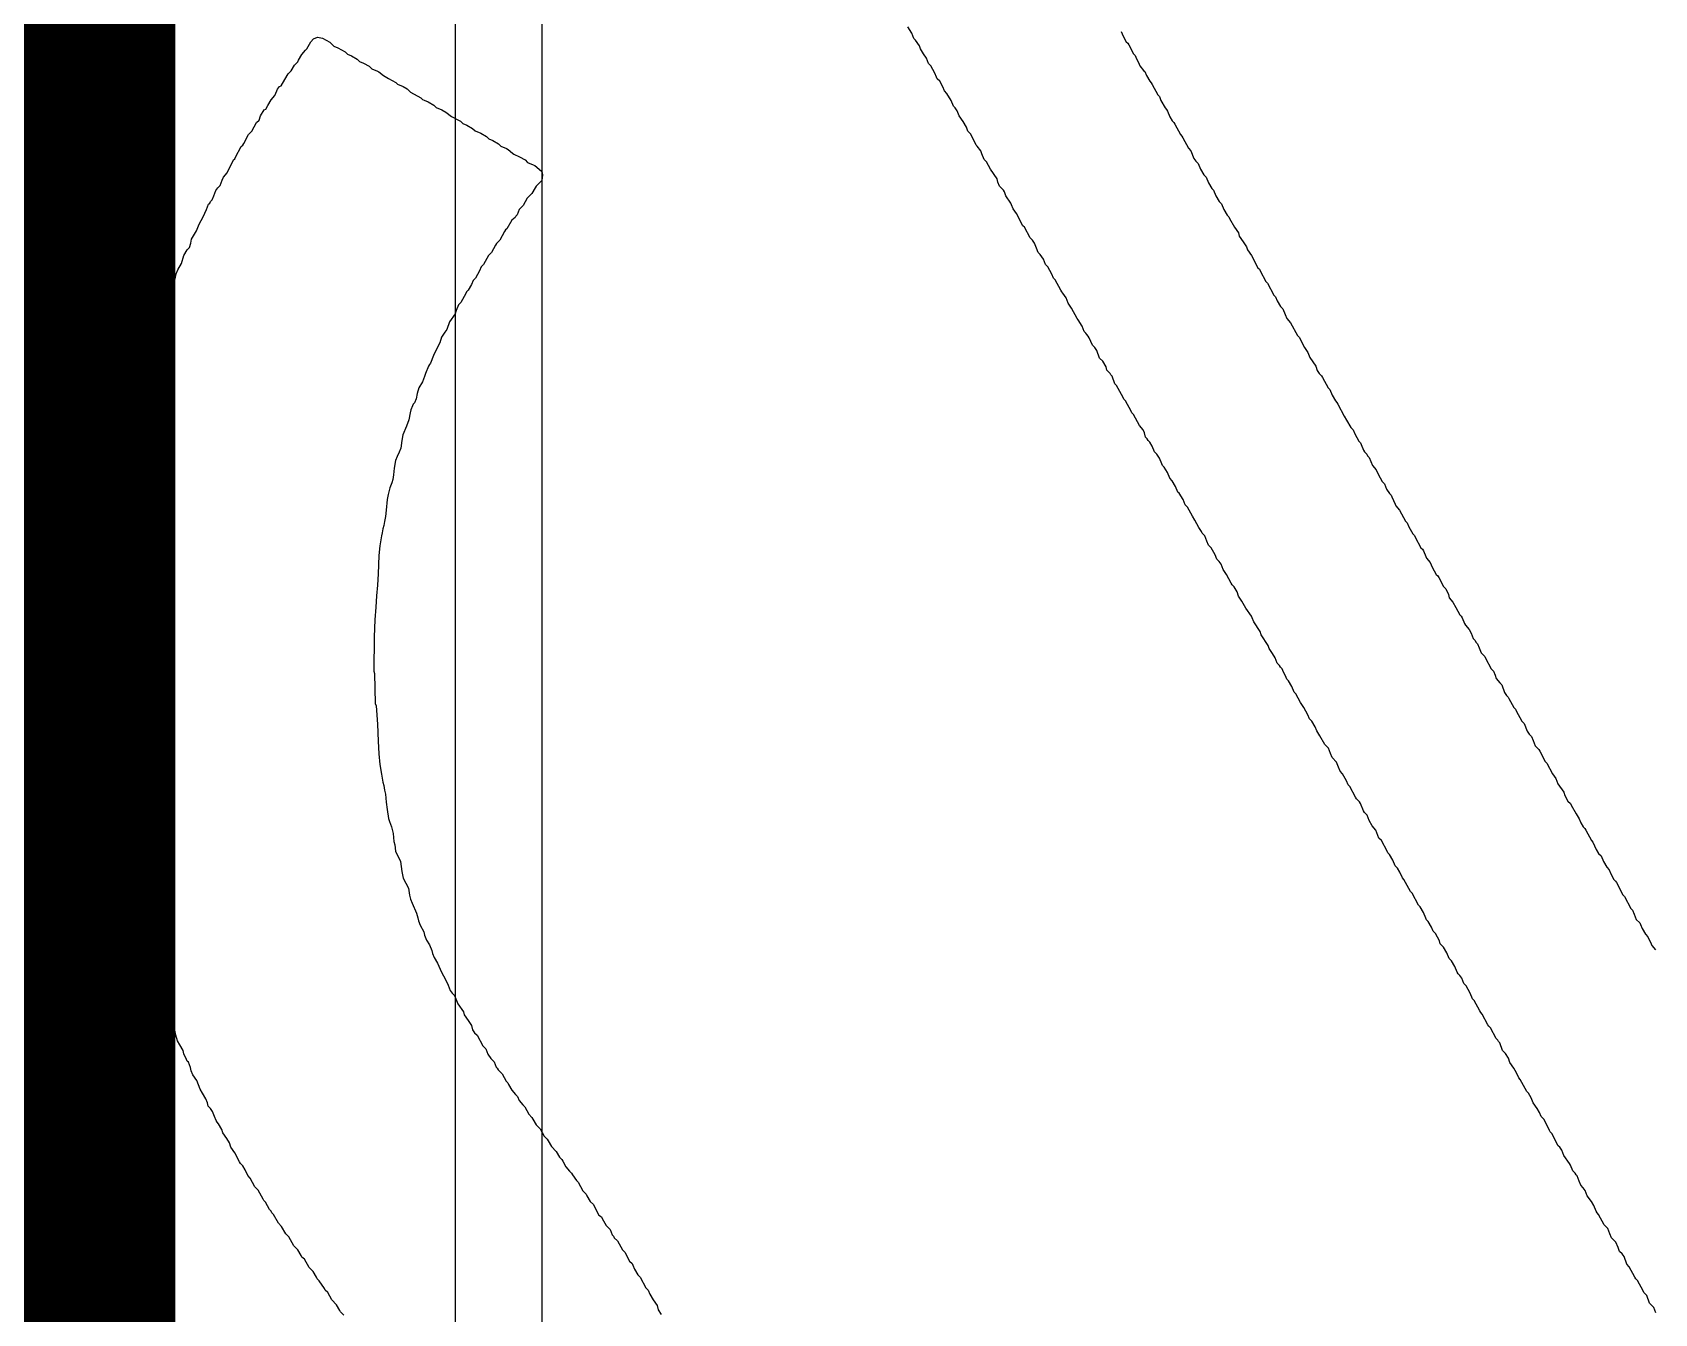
# Model space of a CAD drawing. Header units: inches. Extents: x 0 to 5379, y 0 to 5429.
# Drawn here: x 125.882 to 128.146, y 42.215 to 44.004 of the extents above; entities that cross this region are included whole.
import ezdxf

# ---------------------------------------------------------------- set-up
doc = ezdxf.new("R2010")
doc.units = ezdxf.units.IN
for name, color, linetype in [('SIG 01', 90, 'Continuous'), ('Top Layer', 1, 'Continuous'), ('Top Overlay', 2, 'Continuous')]:
    doc.layers.add(name, color=color, linetype=linetype)

msp = doc.modelspace()

# ---------------------------------------------------------------- linework, layer by layer
at = {"layer": 'SIG 01'}
msp.add_line((126.4727, 23.6436), (126.4727, 83.236), dxfattribs=at)
msp.add_lwpolyline([(125.9548, 23.6436, 0.254, 0.254, 0), (125.9548, 93.0421, 0.254, 0.254, 0)], format="xyseb", dxfattribs=at)
at = {"layer": 'Top Layer'}
msp.add_line((126.5936, 0.3885), (126.5936, 62.5556), dxfattribs=at)
at = {"layer": 'Top Overlay'}
for p, q in [((127.1095, 44.003), (127.1039, 44.012)), ((126.265, 43.981), (126.2706, 43.9911)), ((126.2706, 43.9911), (126.2745, 43.9951)), ((126.2745, 43.9951), (126.2802, 43.9973)), ((126.2802, 43.9973), (126.2869, 43.9962)), ((126.2869, 43.9962), (126.2971, 43.9906)), ((126.2971, 43.9906), (126.3027, 43.985)), ((126.3027, 43.985), (126.3083, 43.9827)), ((127.1123, 43.9957), (127.1095, 44.003)), ((127.1146, 43.9934), (127.1123, 43.9957)), ((127.1202, 43.9855), (127.1146, 43.9934)), ((127.1214, 43.981), (127.1202, 43.9855)), ((127.4014, 44.0052), (127.4042, 43.999)), ((127.4042, 43.999), (127.4087, 43.9911)), ((127.4087, 43.9911), (127.411, 43.9889)), ((127.411, 43.9889), (127.4121, 43.9866)), ((127.4121, 43.9866), (127.4188, 43.9742)), ((126.2481, 43.9585), (126.2526, 43.963)), ((126.2526, 43.963), (126.2537, 43.9652)), ((126.2537, 43.9652), (126.2582, 43.9731)), ((126.2582, 43.9731), (126.2633, 43.9793)), ((126.2633, 43.9793), (126.265, 43.981)), ((126.3083, 43.9827), (126.3185, 43.9771)), ((126.3185, 43.9771), (126.3219, 43.9737)), ((126.3219, 43.9737), (126.3275, 43.9714)), ((126.3275, 43.9714), (126.3354, 43.9669)), ((126.3354, 43.9669), (126.3388, 43.9635)), ((126.3388, 43.9635), (126.3444, 43.9613)), ((127.1259, 43.9742), (127.1214, 43.981)), ((127.1298, 43.9681), (127.1259, 43.9742)), ((127.1326, 43.9607), (127.1298, 43.9681)), ((127.4188, 43.9742), (127.4211, 43.972)), ((127.4211, 43.972), (127.4222, 43.9697)), ((127.4222, 43.9697), (127.4267, 43.9596)), ((126.2345, 43.9382), (126.239, 43.9461)), ((126.239, 43.9461), (126.2435, 43.9506)), ((126.2435, 43.9506), (126.2481, 43.9585)), ((126.3444, 43.9613), (126.3523, 43.9568)), ((126.3523, 43.9568), (126.3557, 43.9534)), ((126.3557, 43.9534), (126.3636, 43.95)), ((126.3636, 43.95), (126.3658, 43.9489)), ((126.3658, 43.9489), (126.372, 43.9438)), ((126.372, 43.9438), (126.3793, 43.9399)), ((126.3793, 43.9399), (126.3895, 43.9342)), ((127.136, 43.9573), (127.1326, 43.9607)), ((127.1416, 43.9472), (127.136, 43.9573)), ((127.1439, 43.9416), (127.1416, 43.9472)), ((127.145, 43.9393), (127.1439, 43.9416)), ((127.4267, 43.9596), (127.4279, 43.9573)), ((127.4279, 43.9573), (127.4329, 43.9511)), ((127.4329, 43.9511), (127.4346, 43.9495)), ((127.4346, 43.9495), (127.4369, 43.9438)), ((127.4369, 43.9438), (127.4414, 43.9359)), ((126.2204, 43.9162), (126.2233, 43.9224)), ((126.2233, 43.9224), (126.2244, 43.9247)), ((126.2244, 43.9247), (126.2272, 43.9286)), ((126.2272, 43.9286), (126.2295, 43.9297)), ((126.2295, 43.9297), (126.2345, 43.9382)), ((126.3895, 43.9342), (126.3917, 43.932)), ((126.3917, 43.932), (126.3996, 43.9286)), ((126.3996, 43.9286), (126.4052, 43.9252)), ((126.4052, 43.9252), (126.4098, 43.9207)), ((126.4098, 43.9207), (126.4244, 43.9128)), ((127.1484, 43.9359), (127.145, 43.9393)), ((127.1529, 43.928), (127.1484, 43.9359)), ((127.1552, 43.9224), (127.1529, 43.928)), ((127.1585, 43.919), (127.1552, 43.9224)), ((127.1642, 43.9089), (127.1585, 43.919)), ((127.4414, 43.9359), (127.4436, 43.9337)), ((127.4436, 43.9337), (127.4448, 43.9314)), ((127.4448, 43.9314), (127.4527, 43.9168)), ((126.2007, 43.8875), (126.2058, 43.8959)), ((126.2058, 43.8959), (126.208, 43.8971)), ((126.208, 43.8971), (126.2109, 43.9021)), ((126.2109, 43.9021), (126.2154, 43.91)), ((126.2154, 43.91), (126.2204, 43.9162)), ((126.4244, 43.9128), (126.4267, 43.9106)), ((126.4267, 43.9106), (126.4289, 43.9095)), ((126.4289, 43.9095), (126.4345, 43.9072)), ((126.4345, 43.9072), (126.4424, 43.9027)), ((126.4424, 43.9027), (126.4458, 43.8993)), ((126.4458, 43.8993), (126.4537, 43.8959)), ((126.4537, 43.8959), (126.4593, 43.8926)), ((127.1676, 43.901), (127.1642, 43.9089)), ((127.1698, 43.8987), (127.1676, 43.901)), ((127.1726, 43.8948), (127.1698, 43.8987)), ((127.1754, 43.8875), (127.1726, 43.8948)), ((127.4527, 43.9168), (127.4549, 43.9145)), ((127.4549, 43.9145), (127.4572, 43.9089)), ((127.4572, 43.9089), (127.4628, 43.8987)), ((127.4628, 43.8987), (127.465, 43.8965)), ((127.465, 43.8965), (127.4662, 43.8942)), ((126.1883, 43.8661), (126.1951, 43.8785)), ((126.1951, 43.8785), (126.1985, 43.8818)), ((126.1985, 43.8818), (126.2007, 43.8875)), ((126.4593, 43.8926), (126.4672, 43.8869)), ((126.4672, 43.8869), (126.4796, 43.8802)), ((126.4796, 43.8802), (126.483, 43.8768)), ((126.483, 43.8768), (126.4886, 43.8745)), ((126.4886, 43.8745), (126.4965, 43.87)), ((127.1811, 43.8796), (127.1754, 43.8875)), ((127.1856, 43.8717), (127.1811, 43.8796)), ((127.4662, 43.8942), (127.4696, 43.8864)), ((127.4696, 43.8864), (127.4729, 43.8807)), ((127.4729, 43.8807), (127.4752, 43.8785)), ((127.4752, 43.8785), (127.4763, 43.8762)), ((127.4763, 43.8762), (127.4842, 43.8616)), ((126.1759, 43.8469), (126.1771, 43.8492)), ((126.1771, 43.8492), (126.1838, 43.8616)), ((126.1838, 43.8616), (126.1883, 43.8661)), ((126.4965, 43.87), (126.4999, 43.8666)), ((126.4999, 43.8666), (126.5078, 43.8633)), ((126.5078, 43.8633), (126.5157, 43.8587)), ((126.5157, 43.8587), (126.5191, 43.8554)), ((126.5191, 43.8554), (126.5247, 43.8531)), ((126.5247, 43.8531), (126.5326, 43.8486)), ((127.1878, 43.8661), (127.1856, 43.8717)), ((127.1912, 43.8627), (127.1878, 43.8661)), ((127.1957, 43.8548), (127.1912, 43.8627)), ((127.1991, 43.8469), (127.1957, 43.8548)), ((127.4842, 43.8616), (127.4865, 43.8593)), ((127.4865, 43.8593), (127.4876, 43.8571)), ((127.4876, 43.8571), (127.4955, 43.8424)), ((126.163, 43.8261), (126.1647, 43.8278)), ((126.1647, 43.8278), (126.1658, 43.83)), ((126.1658, 43.83), (126.1737, 43.8447)), ((126.1737, 43.8447), (126.1759, 43.8469)), ((126.5326, 43.8486), (126.536, 43.8452)), ((126.536, 43.8452), (126.5438, 43.8418)), ((126.5438, 43.8418), (126.5461, 43.8407)), ((126.5461, 43.8407), (126.5523, 43.8356)), ((126.5523, 43.8356), (126.554, 43.834)), ((126.554, 43.834), (126.5619, 43.8306)), ((126.5619, 43.8306), (126.5698, 43.8261)), ((127.2008, 43.8452), (127.1991, 43.8469)), ((127.2059, 43.839), (127.2008, 43.8452)), ((127.207, 43.8345), (127.2059, 43.839)), ((127.2104, 43.8266), (127.207, 43.8345)), ((127.2138, 43.8232), (127.2104, 43.8266)), ((127.4955, 43.8424), (127.4989, 43.839)), ((127.4989, 43.839), (127.5028, 43.8283)), ((127.5028, 43.8283), (127.5056, 43.8244)), ((126.1489, 43.8018), (126.154, 43.808)), ((126.154, 43.808), (126.163, 43.8261)), ((126.5698, 43.8261), (126.5731, 43.8227)), ((126.5731, 43.8227), (126.581, 43.8193)), ((126.581, 43.8193), (126.5833, 43.8182)), ((126.5833, 43.8182), (126.5895, 43.8131)), ((126.5895, 43.8131), (126.5929, 43.8097)), ((126.5929, 43.8097), (126.594, 43.8052)), ((126.594, 43.8052), (126.5929, 43.7973)), ((127.2194, 43.8131), (127.2138, 43.8232)), ((127.2284, 43.7996), (127.2194, 43.8131)), ((127.5056, 43.8244), (127.509, 43.821)), ((127.509, 43.821), (127.5124, 43.8131)), ((127.5124, 43.8131), (127.5169, 43.8052)), ((127.5169, 43.8052), (127.5203, 43.8018)), ((126.1354, 43.7759), (126.1382, 43.7832)), ((126.1382, 43.7832), (126.141, 43.7872)), ((126.141, 43.7872), (126.1444, 43.7906)), ((126.1444, 43.7906), (126.1472, 43.7979)), ((126.1472, 43.7979), (126.1489, 43.8018)), ((126.5839, 43.7872), (126.5793, 43.7793)), ((126.585, 43.7894), (126.5839, 43.7872)), ((126.5929, 43.7973), (126.585, 43.7894)), ((127.2295, 43.7951), (127.2284, 43.7996)), ((127.2318, 43.7894), (127.2295, 43.7951)), ((127.2374, 43.7838), (127.2318, 43.7894)), ((127.2386, 43.7816), (127.2374, 43.7838)), ((127.2408, 43.7759), (127.2386, 43.7816)), ((127.5203, 43.8018), (127.5236, 43.794)), ((127.5236, 43.794), (127.5282, 43.7861)), ((127.5282, 43.7861), (127.5304, 43.7838)), ((127.5304, 43.7838), (127.5338, 43.7759)), ((126.1252, 43.7568), (126.128, 43.7641)), ((126.128, 43.7641), (126.1297, 43.7658)), ((126.1297, 43.7658), (126.1309, 43.768)), ((126.1309, 43.768), (126.1331, 43.7703)), ((126.1331, 43.7703), (126.1354, 43.7759)), ((126.567, 43.7624), (126.5613, 43.7568)), ((126.5726, 43.7725), (126.567, 43.7624)), ((126.5793, 43.7793), (126.5726, 43.7725)), ((127.2476, 43.7658), (127.2408, 43.7759)), ((127.2487, 43.7635), (127.2476, 43.7658)), ((127.2509, 43.7579), (127.2487, 43.7635)), ((127.5338, 43.7759), (127.5383, 43.768)), ((127.5383, 43.768), (127.5417, 43.7647)), ((127.5417, 43.7647), (127.5451, 43.7568)), ((126.1111, 43.7269), (126.1151, 43.7365)), ((126.1151, 43.7365), (126.1207, 43.7466)), ((126.1207, 43.7466), (126.1252, 43.7568)), ((126.5512, 43.7421), (126.5444, 43.7297)), ((126.5557, 43.7455), (126.5512, 43.7421)), ((126.5568, 43.7477), (126.5557, 43.7455)), ((126.5585, 43.7494), (126.5568, 43.7477)), ((126.5613, 43.7568), (126.5585, 43.7494)), ((127.2555, 43.7511), (127.2509, 43.7579)), ((127.2645, 43.7342), (127.2555, 43.7511)), ((127.5451, 43.7568), (127.5496, 43.7489)), ((127.5496, 43.7489), (127.5518, 43.7466)), ((127.5518, 43.7466), (127.5529, 43.7444)), ((127.5529, 43.7444), (127.5597, 43.732)), ((126.1033, 43.71), (126.1044, 43.7156)), ((126.1044, 43.7156), (126.1111, 43.7269)), ((126.5343, 43.7139), (126.5298, 43.7094)), ((126.541, 43.7263), (126.5343, 43.7139)), ((126.5422, 43.7286), (126.541, 43.7263)), ((126.5444, 43.7297), (126.5422, 43.7286)), ((127.2667, 43.732), (127.2645, 43.7342)), ((127.2746, 43.7173), (127.2667, 43.732)), ((127.278, 43.7139), (127.2746, 43.7173)), ((127.2808, 43.71), (127.278, 43.7139)), ((127.5597, 43.732), (127.5653, 43.7241)), ((127.5653, 43.7241), (127.5665, 43.7196)), ((127.5665, 43.7196), (127.5721, 43.7117)), ((126.0903, 43.6813), (126.0937, 43.6925)), ((126.0937, 43.6925), (126.0982, 43.7004)), ((126.0982, 43.7004), (126.1016, 43.7038)), ((126.1016, 43.7038), (126.1033, 43.71)), ((126.5185, 43.6925), (126.5117, 43.6801)), ((126.523, 43.697), (126.5185, 43.6925)), ((126.5286, 43.7072), (126.523, 43.697)), ((126.5298, 43.7094), (126.5286, 43.7072)), ((127.2836, 43.7027), (127.2808, 43.71)), ((127.2859, 43.697), (127.2836, 43.7027)), ((127.2887, 43.6942), (127.2859, 43.697)), ((127.2932, 43.6875), (127.2887, 43.6942)), ((127.5721, 43.7117), (127.5766, 43.7049)), ((127.5766, 43.7049), (127.5777, 43.7004)), ((127.5777, 43.7004), (127.5834, 43.6925)), ((127.5834, 43.6925), (127.5924, 43.6756)), ((126.083, 43.6672), (126.0852, 43.6728)), ((126.0852, 43.6728), (126.0903, 43.6813)), ((126.5061, 43.6711), (126.5005, 43.661)), ((126.5084, 43.6768), (126.5061, 43.6711)), ((126.5117, 43.6801), (126.5084, 43.6768)), ((127.296, 43.6801), (127.2932, 43.6875)), ((127.2994, 43.6768), (127.296, 43.6801)), ((127.305, 43.6666), (127.2994, 43.6768)), ((127.5924, 43.6756), (127.5946, 43.6734)), ((127.5946, 43.6734), (127.5958, 43.6711)), ((127.5958, 43.6711), (127.6037, 43.6565)), ((126.0723, 43.6396), (126.074, 43.6458)), ((126.074, 43.6458), (126.0813, 43.6599)), ((126.0813, 43.6599), (126.083, 43.6672)), ((126.4948, 43.652), (126.4903, 43.6441)), ((126.4971, 43.6576), (126.4948, 43.652)), ((126.5005, 43.661), (126.4971, 43.6576)), ((127.3073, 43.661), (127.305, 43.6666)), ((127.3095, 43.6587), (127.3073, 43.661)), ((127.3174, 43.6441), (127.3095, 43.6587)), ((127.6037, 43.6565), (127.6059, 43.6542)), ((127.6059, 43.6542), (127.6149, 43.6373)), ((126.0627, 43.6165), (126.0683, 43.6255)), ((126.0683, 43.6255), (126.0711, 43.6351)), ((126.0711, 43.6351), (126.0723, 43.6396)), ((126.4768, 43.6238), (126.4734, 43.6159)), ((126.4802, 43.6272), (126.4768, 43.6238)), ((126.4869, 43.6396), (126.4802, 43.6272)), ((126.4881, 43.6418), (126.4869, 43.6396)), ((126.4903, 43.6441), (126.4881, 43.6418)), ((127.3186, 43.6418), (127.3174, 43.6441)), ((127.3202, 43.6401), (127.3186, 43.6418)), ((127.3248, 43.6334), (127.3202, 43.6401)), ((127.3276, 43.626), (127.3248, 43.6334)), ((127.3321, 43.6193), (127.3276, 43.626)), ((127.6149, 43.6373), (127.6172, 43.6351)), ((127.6172, 43.6351), (127.6194, 43.6294)), ((127.6194, 43.6294), (127.6239, 43.6215)), ((126.0531, 43.5877), (126.0587, 43.6001)), ((126.0587, 43.6001), (126.061, 43.6091)), ((126.061, 43.6091), (126.0627, 43.6165)), ((126.4644, 43.6001), (126.4605, 43.5894)), ((126.4723, 43.6114), (126.4644, 43.6001)), ((126.4734, 43.6159), (126.4723, 43.6114)), ((127.34, 43.6046), (127.3321, 43.6193)), ((127.3417, 43.603), (127.34, 43.6046)), ((127.3473, 43.5939), (127.3417, 43.603)), ((127.6239, 43.6215), (127.6273, 43.6182)), ((127.6273, 43.6182), (127.6307, 43.6103)), ((127.6307, 43.6103), (127.6329, 43.6046)), ((127.6329, 43.6046), (127.638, 43.5984)), ((126.0497, 43.5742), (126.0509, 43.5821)), ((126.0509, 43.5821), (126.0531, 43.5877)), ((126.4531, 43.5787), (126.4509, 43.5708)), ((126.4576, 43.5855), (126.4531, 43.5787)), ((126.4605, 43.5894), (126.4576, 43.5855)), ((127.3501, 43.5866), (127.3473, 43.5939)), ((127.3524, 43.5844), (127.3501, 43.5866)), ((127.3535, 43.5821), (127.3524, 43.5844)), ((127.3557, 43.5798), (127.3535, 43.5821)), ((127.3569, 43.5776), (127.3557, 43.5798)), ((127.3614, 43.5675), (127.3569, 43.5776)), ((127.638, 43.5984), (127.6476, 43.581)), ((127.6476, 43.581), (127.6499, 43.5787)), ((127.6499, 43.5787), (127.6577, 43.5641)), ((126.0424, 43.5534), (126.0475, 43.5652)), ((126.0475, 43.5652), (126.0497, 43.5742)), ((126.4464, 43.5629), (126.4419, 43.5528)), ((126.4509, 43.5708), (126.4464, 43.5629)), ((127.3648, 43.5641), (127.3614, 43.5675)), ((127.3676, 43.5601), (127.3648, 43.5641)), ((127.3715, 43.5494), (127.3676, 43.5601)), ((127.6577, 43.5641), (127.6622, 43.5573)), ((127.6622, 43.5573), (127.6651, 43.55)), ((126.0373, 43.5303), (126.0385, 43.5382)), ((126.0385, 43.5382), (126.0401, 43.5477)), ((126.0401, 43.5477), (126.0424, 43.5534)), ((126.4351, 43.5382), (126.4306, 43.528)), ((126.4362, 43.5404), (126.4351, 43.5382)), ((126.4379, 43.5421), (126.4362, 43.5404)), ((126.4419, 43.5528), (126.4379, 43.5421)), ((127.376, 43.5449), (127.3715, 43.5494)), ((127.3805, 43.537), (127.376, 43.5449)), ((127.3817, 43.5325), (127.3805, 43.537)), ((127.3862, 43.528), (127.3817, 43.5325)), ((127.6651, 43.55), (127.6735, 43.5382)), ((127.6735, 43.5382), (127.6752, 43.532)), ((126.0283, 43.5044), (126.0306, 43.5134)), ((126.0306, 43.5134), (126.0345, 43.5241)), ((126.0345, 43.5241), (126.0373, 43.5303)), ((126.4267, 43.5162), (126.4216, 43.5077)), ((126.4295, 43.5235), (126.4267, 43.5162)), ((126.4306, 43.528), (126.4295, 43.5235)), ((127.3873, 43.5258), (127.3862, 43.528)), ((127.389, 43.5241), (127.3873, 43.5258)), ((127.3929, 43.5134), (127.389, 43.5241)), ((127.3952, 43.5111), (127.3929, 43.5134)), ((127.4042, 43.4942), (127.3952, 43.5111)), ((127.6752, 43.532), (127.678, 43.528)), ((127.678, 43.528), (127.6814, 43.5246)), ((127.6814, 43.5246), (127.6825, 43.5224)), ((127.6825, 43.5224), (127.6904, 43.5077)), ((126.0238, 43.4807), (126.0261, 43.4886)), ((126.0261, 43.4886), (126.0283, 43.5044)), ((126.4154, 43.4869), (126.4137, 43.4852)), ((126.4176, 43.4925), (126.4154, 43.4869)), ((126.4193, 43.4998), (126.4176, 43.4925)), ((126.4216, 43.5077), (126.4193, 43.4998)), ((127.4053, 43.492), (127.4042, 43.4942)), ((127.4076, 43.4897), (127.4053, 43.492)), ((127.4155, 43.4751), (127.4076, 43.4897)), ((127.6904, 43.5077), (127.6927, 43.5055)), ((127.6927, 43.5055), (127.6961, 43.4976)), ((127.6961, 43.4976), (127.7006, 43.4897)), ((127.7006, 43.4897), (127.7028, 43.4874)), ((127.7028, 43.4874), (127.7039, 43.4852)), ((126.017, 43.4469), (126.0182, 43.466)), ((126.0182, 43.466), (126.0193, 43.4694)), ((126.0193, 43.4694), (126.0238, 43.4807)), ((126.4092, 43.4728), (126.4075, 43.4632)), ((126.4103, 43.4773), (126.4092, 43.4728)), ((126.4126, 43.4829), (126.4103, 43.4773)), ((126.4137, 43.4852), (126.4126, 43.4829)), ((127.4166, 43.4728), (127.4155, 43.4751)), ((127.4188, 43.4705), (127.4166, 43.4728)), ((127.4273, 43.4553), (127.4188, 43.4705)), ((127.7039, 43.4852), (127.713, 43.4683)), ((127.713, 43.4683), (127.7163, 43.4627)), ((126.0114, 43.4266), (126.0159, 43.4424)), ((126.0159, 43.4424), (126.017, 43.4469)), ((126.399, 43.4424), (126.3979, 43.4345)), ((126.4041, 43.4542), (126.399, 43.4424)), ((126.4075, 43.4632), (126.4041, 43.4542)), ((127.4324, 43.4491), (127.4273, 43.4553)), ((127.4341, 43.4452), (127.4324, 43.4491)), ((127.4357, 43.439), (127.4341, 43.4452)), ((127.7163, 43.4627), (127.722, 43.4525)), ((127.722, 43.4525), (127.7254, 43.4491)), ((127.7254, 43.4491), (127.7276, 43.4435)), ((127.7276, 43.4435), (127.7332, 43.4334)), ((126.0086, 43.4159), (126.0097, 43.4204)), ((126.0097, 43.4204), (126.0114, 43.4266)), ((126.3962, 43.4238), (126.394, 43.4181)), ((126.3979, 43.4345), (126.3962, 43.4238)), ((127.438, 43.4367), (127.4357, 43.439)), ((127.4391, 43.4345), (127.438, 43.4367)), ((127.4414, 43.4322), (127.4391, 43.4345)), ((127.4448, 43.4266), (127.4414, 43.4322)), ((127.4481, 43.4187), (127.4448, 43.4266)), ((127.7332, 43.4334), (127.7355, 43.4311)), ((127.7355, 43.4311), (127.7366, 43.4289)), ((127.7366, 43.4289), (127.74, 43.421)), ((127.74, 43.421), (127.7411, 43.4187)), ((126.0052, 43.3877), (126.0063, 43.3979)), ((126.0063, 43.3979), (126.0086, 43.4159)), ((126.3889, 43.4063), (126.3872, 43.3956)), ((126.3912, 43.4119), (126.3889, 43.4063)), ((126.394, 43.4181), (126.3912, 43.4119)), ((127.4515, 43.4153), (127.4481, 43.4187)), ((127.4549, 43.4097), (127.4515, 43.4153)), ((127.4583, 43.4018), (127.4549, 43.4097)), ((127.4594, 43.3996), (127.4583, 43.4018)), ((127.4617, 43.3973), (127.4594, 43.3996)), ((127.4662, 43.3894), (127.4617, 43.3973)), ((127.7411, 43.4187), (127.7445, 43.4153)), ((127.7445, 43.4153), (127.7456, 43.4131)), ((127.7456, 43.4131), (127.7479, 43.4108)), ((127.7479, 43.4108), (127.7524, 43.3996)), ((127.7524, 43.3996), (127.7575, 43.3934)), ((126.0018, 43.3674), (126.0041, 43.3787)), ((126.0041, 43.3787), (126.0052, 43.3877)), ((126.3838, 43.3753), (126.381, 43.368)), ((126.385, 43.3798), (126.3838, 43.3753)), ((126.3861, 43.3866), (126.385, 43.3798)), ((126.3872, 43.3956), (126.3861, 43.3866)), ((127.4696, 43.3815), (127.4662, 43.3894)), ((127.4729, 43.3781), (127.4696, 43.3815)), ((127.4774, 43.3703), (127.4729, 43.3781)), ((127.7575, 43.3934), (127.7603, 43.3872)), ((127.7603, 43.3872), (127.7659, 43.377)), ((127.7659, 43.377), (127.7693, 43.3736)), ((125.9973, 43.3449), (125.9985, 43.3539)), ((125.9985, 43.3539), (126.0018, 43.3674)), ((126.3771, 43.3517), (126.3759, 43.337)), ((126.3788, 43.359), (126.3771, 43.3517)), ((126.381, 43.368), (126.3788, 43.359)), ((127.4808, 43.3624), (127.4774, 43.3703)), ((127.4825, 43.3607), (127.4808, 43.3624)), ((127.4881, 43.3517), (127.4825, 43.3607)), ((127.491, 43.3443), (127.4881, 43.3517)), ((127.7693, 43.3736), (127.7721, 43.3663)), ((127.7721, 43.3663), (127.7761, 43.3601)), ((127.7761, 43.3601), (127.7783, 43.3579)), ((127.7783, 43.3579), (127.7794, 43.3556)), ((127.7794, 43.3556), (127.7839, 43.3455)), ((125.9951, 43.3111), (125.9962, 43.3303)), ((125.9962, 43.3303), (125.9973, 43.3449)), ((126.3759, 43.337), (126.3748, 43.328)), ((127.4943, 43.341), (127.491, 43.3443)), ((127.5011, 43.3286), (127.4943, 43.341)), ((127.5045, 43.3229), (127.5011, 43.3286)), ((127.7839, 43.3455), (127.7851, 43.3432)), ((127.7851, 43.3432), (127.7901, 43.337)), ((127.7901, 43.337), (127.7986, 43.3218)), ((125.9939, 43.2964), (125.9951, 43.3111)), ((126.3714, 43.3111), (126.3703, 43.3055)), ((126.3726, 43.3156), (126.3714, 43.3111)), ((126.3737, 43.3212), (126.3726, 43.3156)), ((126.3748, 43.328), (126.3737, 43.3212)), ((127.5101, 43.3128), (127.5045, 43.3229)), ((127.5135, 43.3072), (127.5101, 43.3128)), ((127.5146, 43.3049), (127.5135, 43.3072)), ((127.7986, 43.3218), (127.8008, 43.3195)), ((127.8008, 43.3195), (127.8031, 43.3139)), ((127.8031, 43.3139), (127.8087, 43.3038)), ((125.9917, 43.2773), (125.9928, 43.2874)), ((125.9928, 43.2874), (125.9939, 43.2964)), ((126.3669, 43.2874), (126.3658, 43.2739)), ((126.3692, 43.301), (126.3669, 43.2874)), ((126.3703, 43.3055), (126.3692, 43.301)), ((127.5186, 43.301), (127.5146, 43.3049)), ((127.5214, 43.2936), (127.5186, 43.301)), ((127.5236, 43.288), (127.5214, 43.2936)), ((127.527, 43.2846), (127.5236, 43.288)), ((127.5327, 43.2745), (127.527, 43.2846)), ((127.8087, 43.3038), (127.811, 43.3015)), ((127.811, 43.3015), (127.8121, 43.2993)), ((127.8121, 43.2993), (127.82, 43.2846)), ((127.82, 43.2846), (127.8223, 43.2824)), ((125.9877, 43.235), (125.9894, 43.2638)), ((125.9894, 43.2638), (125.9917, 43.2773)), ((126.3658, 43.2739), (126.3647, 43.248)), ((127.5349, 43.2688), (127.5327, 43.2745)), ((127.5383, 43.2655), (127.5349, 43.2688)), ((127.5411, 43.2615), (127.5383, 43.2655)), ((127.5439, 43.2542), (127.5411, 43.2615)), ((127.8223, 43.2824), (127.8234, 43.2801)), ((127.8234, 43.2801), (127.8268, 43.2722)), ((127.8268, 43.2722), (127.8279, 43.27)), ((127.8279, 43.27), (127.833, 43.2638)), ((127.833, 43.2638), (127.8358, 43.2576)), ((126.3647, 43.248), (126.3636, 43.2322)), ((127.5484, 43.2474), (127.5439, 43.2542)), ((127.5552, 43.235), (127.5484, 43.2474)), ((127.8358, 43.2576), (127.8414, 43.2474)), ((127.8414, 43.2474), (127.8437, 43.2452)), ((127.8437, 43.2452), (127.8448, 43.2429)), ((127.8448, 43.2429), (127.8516, 43.2305)), ((125.9855, 43.066), (125.9866, 43.2317)), ((125.9866, 43.2317), (125.9877, 43.235)), ((126.3624, 43.2176), (126.3613, 43.2018)), ((126.3636, 43.2322), (126.3624, 43.2176)), ((127.5563, 43.2328), (127.5552, 43.235)), ((127.5591, 43.23), (127.5563, 43.2328)), ((127.5636, 43.2232), (127.5591, 43.23)), ((127.5653, 43.217), (127.5636, 43.2232)), ((127.5698, 43.2102), (127.5653, 43.217)), ((127.8516, 43.2305), (127.8549, 43.2271)), ((127.8549, 43.2271), (127.8583, 43.2193)), ((127.8583, 43.2193), (127.8594, 43.2147)), ((126.3613, 43.2018), (126.3602, 43.1838)), ((127.5755, 43.2001), (127.5698, 43.2102)), ((127.5834, 43.1888), (127.5755, 43.2001)), ((127.8594, 43.2147), (127.8645, 43.2086)), ((127.8645, 43.2086), (127.8685, 43.2012)), ((127.8685, 43.2012), (127.8741, 43.1911)), ((126.3602, 43.1838), (126.359, 43.1601)), ((127.5845, 43.1866), (127.5834, 43.1888)), ((127.5867, 43.1809), (127.5845, 43.1866)), ((127.5958, 43.1674), (127.5867, 43.1809)), ((127.8741, 43.1911), (127.8763, 43.1888)), ((127.8763, 43.1888), (127.8775, 43.1866)), ((127.8775, 43.1866), (127.8809, 43.1787)), ((127.8809, 43.1787), (127.882, 43.1764)), ((127.882, 43.1764), (127.8871, 43.1702)), ((127.8871, 43.1702), (127.8899, 43.1652)), ((126.359, 43.1601), (126.3585, 43.1122)), ((127.5969, 43.1629), (127.5958, 43.1674)), ((127.607, 43.1483), (127.5969, 43.1629)), ((127.6082, 43.1438), (127.607, 43.1483)), ((127.8899, 43.1652), (127.8927, 43.1578)), ((127.8927, 43.1578), (127.8955, 43.155)), ((127.8955, 43.155), (127.8966, 43.1528)), ((127.8966, 43.1528), (127.8989, 43.1505)), ((127.8989, 43.1505), (127.9011, 43.1449)), ((127.6127, 43.137), (127.6082, 43.1438)), ((127.6166, 43.1308), (127.6127, 43.137)), ((127.6194, 43.1235), (127.6166, 43.1308)), ((127.9011, 43.1449), (127.904, 43.1376)), ((127.904, 43.1376), (127.909, 43.1325)), ((127.909, 43.1325), (127.9102, 43.1302)), ((127.9102, 43.1302), (127.918, 43.1156)), ((126.3585, 43.1122), (126.3596, 43.1088)), ((126.3596, 43.1088), (126.3607, 43.0671)), ((127.6228, 43.1201), (127.6194, 43.1235)), ((127.6239, 43.1178), (127.6228, 43.1201)), ((127.6262, 43.1156), (127.6239, 43.1178)), ((127.6273, 43.1133), (127.6262, 43.1156)), ((127.6318, 43.1032), (127.6273, 43.1133)), ((127.6329, 43.1009), (127.6318, 43.1032)), ((127.918, 43.1156), (127.9214, 43.1122)), ((127.9214, 43.1122), (127.9237, 43.1066)), ((127.9237, 43.1066), (127.9248, 43.1021)), ((127.9248, 43.1021), (127.9299, 43.0959)), ((127.6352, 43.0987), (127.6329, 43.1009)), ((127.6397, 43.0908), (127.6352, 43.0987)), ((127.6431, 43.0829), (127.6397, 43.0908)), ((127.6453, 43.0807), (127.6431, 43.0829)), ((127.6521, 43.0683), (127.6453, 43.0807)), ((127.9299, 43.0959), (127.9327, 43.0931)), ((127.9327, 43.0931), (127.9366, 43.0823)), ((127.9366, 43.0823), (127.9395, 43.0784)), ((125.9866, 43.0514), (125.9855, 43.066)), ((126.3607, 43.0671), (126.3619, 43.0638)), ((126.3619, 43.0638), (126.3636, 43.0384)), ((127.6566, 43.0615), (127.6521, 43.0683)), ((127.6622, 43.0514), (127.6566, 43.0615)), ((127.9395, 43.0784), (127.9417, 43.0761)), ((127.9417, 43.0761), (127.9428, 43.0739)), ((127.9428, 43.0739), (127.9496, 43.0615)), ((127.9496, 43.0615), (127.9518, 43.0592)), ((127.9518, 43.0592), (127.953, 43.057)), ((127.953, 43.057), (127.9609, 43.0423)), ((125.9877, 43.0232), (125.9866, 43.0514)), ((126.3636, 43.0384), (126.3647, 43.0147)), ((127.6645, 43.0457), (127.6622, 43.0514)), ((127.6679, 43.0423), (127.6645, 43.0457)), ((127.6724, 43.0345), (127.6679, 43.0423)), ((127.6746, 43.0288), (127.6724, 43.0345)), ((127.9609, 43.0423), (127.9642, 43.039)), ((127.9642, 43.039), (127.9682, 43.0283)), ((125.9894, 43.008), (125.9877, 43.0232)), ((126.3647, 43.0147), (126.3658, 42.9967)), ((127.6791, 43.0221), (127.6746, 43.0288)), ((127.6859, 43.0097), (127.6791, 43.0221)), ((127.9682, 43.0283), (127.971, 43.0243)), ((127.971, 43.0243), (127.9744, 43.0209)), ((127.9744, 43.0209), (127.9766, 43.0153)), ((127.9766, 43.0153), (127.9795, 43.008)), ((125.9906, 42.999), (125.9894, 43.008)), ((125.9917, 42.9877), (125.9906, 42.999)), ((126.3658, 42.9967), (126.3669, 42.9821)), ((127.691, 43.0046), (127.6859, 43.0097)), ((127.6938, 42.9973), (127.691, 43.0046)), ((127.6961, 42.9916), (127.6938, 42.9973)), ((127.7022, 42.9854), (127.6961, 42.9916)), ((127.9795, 43.008), (127.9845, 43.0029)), ((127.9845, 43.0029), (127.9857, 43.0006)), ((127.9857, 43.0006), (127.9935, 42.986)), ((125.9928, 42.9809), (125.9917, 42.9877)), ((125.9945, 42.9668), (125.9928, 42.9809)), ((125.9956, 42.9522), (125.9945, 42.9668)), ((126.3669, 42.9821), (126.3692, 42.9685)), ((126.3692, 42.9685), (126.3714, 42.9573)), ((127.7051, 42.9781), (127.7022, 42.9854)), ((127.7073, 42.9725), (127.7051, 42.9781)), ((127.7107, 42.9691), (127.7073, 42.9725)), ((127.7163, 42.959), (127.7107, 42.9691)), ((127.9935, 42.986), (127.9958, 42.9837)), ((127.9958, 42.9837), (128.0037, 42.9691)), ((128.0037, 42.9691), (128.0082, 42.9623)), ((125.9968, 42.9274), (125.9956, 42.9522)), ((126.3714, 42.9573), (126.3726, 42.9528)), ((126.3726, 42.9528), (126.3737, 42.946)), ((126.3737, 42.946), (126.3748, 42.9404)), ((127.7186, 42.9533), (127.7163, 42.959)), ((127.7208, 42.9511), (127.7186, 42.9533)), ((127.7287, 42.9364), (127.7208, 42.9511)), ((128.0082, 42.9623), (128.011, 42.955)), ((128.011, 42.955), (128.0195, 42.9432)), ((126.0001, 42.9082), (125.9968, 42.9274)), ((126.3748, 42.9404), (126.3759, 42.9291)), ((126.3759, 42.9291), (126.3771, 42.919)), ((127.7299, 42.9342), (127.7287, 42.9364)), ((127.7344, 42.9297), (127.7299, 42.9342)), ((127.7355, 42.9274), (127.7344, 42.9297)), ((127.74, 42.9173), (127.7355, 42.9274)), ((128.0195, 42.9432), (128.0206, 42.9387)), ((128.0206, 42.9387), (128.0251, 42.9308)), ((128.0251, 42.9308), (128.0285, 42.9274)), ((128.0285, 42.9274), (128.0296, 42.9251)), ((128.0296, 42.9251), (128.0364, 42.9128)), ((126.0013, 42.9037), (126.0001, 42.9082)), ((126.003, 42.8975), (126.0013, 42.9037)), ((126.3771, 42.919), (126.3793, 42.9066)), ((126.3793, 42.9066), (126.3805, 42.9021)), ((126.3805, 42.9021), (126.3833, 42.8947)), ((127.7411, 42.915), (127.74, 42.9173)), ((127.7451, 42.9111), (127.7411, 42.915)), ((127.7479, 42.9037), (127.7451, 42.9111)), ((127.7518, 42.8964), (127.7479, 42.9037)), ((128.0364, 42.9128), (128.0409, 42.906)), ((128.0409, 42.906), (128.0431, 42.9004)), ((128.0431, 42.9004), (128.0465, 42.8947)), ((126.0041, 42.893), (126.003, 42.8975)), ((126.0052, 42.8863), (126.0041, 42.893)), ((126.0063, 42.8705), (126.0052, 42.8863)), ((126.3833, 42.8947), (126.3855, 42.8857)), ((126.3855, 42.8857), (126.3867, 42.8744)), ((127.7569, 42.8902), (127.7518, 42.8964)), ((127.7586, 42.8863), (127.7569, 42.8902)), ((127.7614, 42.8789), (127.7586, 42.8863)), ((127.7648, 42.8756), (127.7614, 42.8789)), ((128.0465, 42.8947), (128.0488, 42.8925)), ((128.0488, 42.8925), (128.0499, 42.8902)), ((128.0499, 42.8902), (128.0578, 42.8756)), ((126.0075, 42.8604), (126.0063, 42.8705)), ((126.0086, 42.8547), (126.0075, 42.8604)), ((126.0097, 42.848), (126.0086, 42.8547)), ((126.3867, 42.8744), (126.3878, 42.8699)), ((126.3878, 42.8699), (126.3889, 42.8609)), ((126.3889, 42.8609), (126.3957, 42.8463)), ((127.7727, 42.8609), (127.7648, 42.8756)), ((127.7738, 42.8587), (127.7727, 42.8609)), ((127.7761, 42.8564), (127.7738, 42.8587)), ((127.7806, 42.8485), (127.7761, 42.8564)), ((128.0578, 42.8756), (128.06, 42.8733)), ((128.06, 42.8733), (128.0645, 42.8632)), ((128.0645, 42.8632), (128.0679, 42.8575)), ((128.0679, 42.8575), (128.0713, 42.8542)), ((128.0713, 42.8542), (128.0747, 42.8463)), ((126.0114, 42.8406), (126.0097, 42.848)), ((126.0142, 42.8344), (126.0114, 42.8406)), ((126.017, 42.8181), (126.0142, 42.8344)), ((126.3957, 42.8463), (126.3979, 42.8327)), ((126.3979, 42.8327), (126.3996, 42.8232)), ((127.7839, 42.8406), (127.7806, 42.8485)), ((127.7873, 42.8373), (127.7839, 42.8406)), ((127.7907, 42.8316), (127.7873, 42.8373)), ((127.7941, 42.8237), (127.7907, 42.8316)), ((128.0747, 42.8463), (128.0792, 42.8384)), ((128.0792, 42.8384), (128.0826, 42.835)), ((128.0826, 42.835), (128.0848, 42.8294)), ((126.0187, 42.8029), (126.017, 42.8181)), ((126.3996, 42.8232), (126.4069, 42.8091)), ((126.4069, 42.8091), (126.4086, 42.7995)), ((127.7963, 42.8215), (127.7941, 42.8237)), ((127.8054, 42.8046), (127.7963, 42.8215)), ((128.0848, 42.8294), (128.0893, 42.8215)), ((128.0893, 42.8215), (128.0916, 42.8192)), ((128.0916, 42.8192), (128.0927, 42.817)), ((128.0927, 42.817), (128.1017, 42.8001)), ((126.0204, 42.7956), (126.0187, 42.8029)), ((126.0232, 42.7894), (126.0204, 42.7956)), ((126.0255, 42.7837), (126.0232, 42.7894)), ((126.4086, 42.7995), (126.4098, 42.7939)), ((126.4098, 42.7939), (126.412, 42.7882)), ((126.412, 42.7882), (126.4182, 42.7742)), ((127.8076, 42.8023), (127.8054, 42.8046)), ((127.8166, 42.7854), (127.8076, 42.8023)), ((127.8189, 42.7832), (127.8166, 42.7854)), ((128.1017, 42.8001), (128.104, 42.7978)), ((128.104, 42.7978), (128.113, 42.7809)), ((126.0266, 42.7781), (126.0255, 42.7837)), ((126.03, 42.7556), (126.0266, 42.7781)), ((126.4182, 42.7742), (126.4199, 42.768)), ((126.4199, 42.768), (126.421, 42.7634)), ((126.421, 42.7634), (126.4233, 42.7578)), ((127.8234, 42.7753), (127.8189, 42.7832)), ((127.8268, 42.7674), (127.8234, 42.7753)), ((127.8279, 42.7651), (127.8268, 42.7674)), ((127.8301, 42.7629), (127.8279, 42.7651)), ((127.8347, 42.755), (127.8301, 42.7629)), ((128.113, 42.7809), (128.1152, 42.7787)), ((128.1152, 42.7787), (128.1175, 42.773)), ((128.1175, 42.773), (128.1203, 42.7657)), ((128.1203, 42.7657), (128.1254, 42.7606)), ((126.0317, 42.7494), (126.03, 42.7556)), ((126.0334, 42.7477), (126.0317, 42.7494)), ((126.0373, 42.737), (126.0334, 42.7477)), ((126.4233, 42.7578), (126.4283, 42.7482)), ((126.4283, 42.7482), (126.4295, 42.7437)), ((126.4295, 42.7437), (126.4323, 42.7364)), ((127.8369, 42.7494), (127.8347, 42.755)), ((127.8403, 42.746), (127.8369, 42.7494)), ((127.8459, 42.7358), (127.8403, 42.746)), ((128.1254, 42.7606), (128.1265, 42.7584)), ((128.1265, 42.7584), (128.1288, 42.7527)), ((128.1288, 42.7527), (128.1333, 42.7449)), ((128.1333, 42.7449), (128.1367, 42.7415)), ((128.1367, 42.7415), (128.1412, 42.7313)), ((126.0385, 42.7325), (126.0373, 42.737)), ((126.0407, 42.7189), (126.0385, 42.7325)), ((126.0469, 42.706), (126.0407, 42.7189)), ((126.4323, 42.7364), (126.4362, 42.7302)), ((126.4362, 42.7302), (126.4396, 42.7223)), ((126.4396, 42.7223), (126.4407, 42.7178)), ((126.4407, 42.7178), (126.443, 42.7122)), ((127.847, 42.7313), (127.8459, 42.7358)), ((127.8516, 42.7268), (127.847, 42.7313)), ((127.8561, 42.7189), (127.8516, 42.7268)), ((127.8594, 42.711), (127.8561, 42.7189)), ((128.1412, 42.7313), (128.1423, 42.7291)), ((128.1423, 42.7291), (128.1474, 42.7229)), ((126.0486, 42.6998), (126.0469, 42.706)), ((126.0497, 42.6953), (126.0486, 42.6998)), ((126.0509, 42.6874), (126.0497, 42.6953)), ((126.443, 42.7122), (126.4475, 42.7043)), ((126.4475, 42.7043), (126.4531, 42.6919)), ((127.8628, 42.7077), (127.8594, 42.711)), ((127.8673, 42.6998), (127.8628, 42.7077)), ((127.8707, 42.6919), (127.8673, 42.6998)), ((126.052, 42.6829), (126.0509, 42.6874)), ((126.0582, 42.671), (126.052, 42.6829)), ((126.4531, 42.6919), (126.4588, 42.6818)), ((126.4588, 42.6818), (126.4622, 42.6739)), ((126.4622, 42.6739), (126.465, 42.6665)), ((127.8718, 42.6896), (127.8707, 42.6919)), ((127.8741, 42.6874), (127.8718, 42.6896)), ((127.8769, 42.6834), (127.8741, 42.6874)), ((127.8797, 42.6761), (127.8769, 42.6834)), ((127.8831, 42.6727), (127.8797, 42.6761)), ((127.8887, 42.6626), (127.8831, 42.6727)), ((126.0604, 42.662), (126.0582, 42.671)), ((126.0621, 42.6547), (126.0604, 42.662)), ((126.0694, 42.6406), (126.0621, 42.6547)), ((126.465, 42.6665), (126.4678, 42.6626)), ((126.4678, 42.6626), (126.4712, 42.6592)), ((126.4712, 42.6592), (126.4757, 42.6479)), ((127.8921, 42.6547), (127.8887, 42.6626)), ((127.8944, 42.6525), (127.8921, 42.6547)), ((127.9023, 42.6378), (127.8944, 42.6525)), ((126.0723, 42.6288), (126.0694, 42.6406)), ((126.074, 42.6226), (126.0723, 42.6288)), ((126.4757, 42.6479), (126.4836, 42.6367)), ((126.4836, 42.6367), (126.4847, 42.6322)), ((126.4847, 42.6322), (126.4903, 42.6243)), ((127.9034, 42.6355), (127.9023, 42.6378)), ((127.9056, 42.6333), (127.9034, 42.6355)), ((127.9135, 42.6186), (127.9056, 42.6333)), ((126.0785, 42.6158), (126.074, 42.6226)), ((126.0813, 42.6085), (126.0785, 42.6158)), ((126.0824, 42.604), (126.0813, 42.6085)), ((126.4903, 42.6243), (126.4948, 42.6175)), ((126.4948, 42.6175), (126.4965, 42.6113)), ((126.4965, 42.6113), (126.4993, 42.6074)), ((126.4993, 42.6074), (126.5027, 42.604)), ((127.9147, 42.6164), (127.9135, 42.6186)), ((127.9169, 42.6141), (127.9147, 42.6164)), ((127.9248, 42.5995), (127.9169, 42.6141)), ((126.0847, 42.5961), (126.0824, 42.604)), ((126.088, 42.5905), (126.0847, 42.5961)), ((126.0925, 42.5826), (126.088, 42.5905)), ((126.0937, 42.5781), (126.0925, 42.5826)), ((126.5027, 42.604), (126.5106, 42.5893)), ((126.5106, 42.5893), (126.5151, 42.5848)), ((126.5151, 42.5848), (126.5179, 42.5775)), ((127.9271, 42.5972), (127.9248, 42.5995)), ((127.9282, 42.595), (127.9271, 42.5972)), ((127.9299, 42.5933), (127.9282, 42.595)), ((127.9338, 42.5826), (127.9299, 42.5933)), ((127.9378, 42.5786), (127.9338, 42.5826)), ((126.0971, 42.5702), (126.0937, 42.5781)), ((126.0982, 42.5679), (126.0971, 42.5702)), ((126.0999, 42.5662), (126.0982, 42.5679)), ((126.1027, 42.5589), (126.0999, 42.5662)), ((126.1038, 42.5544), (126.1027, 42.5589)), ((126.5179, 42.5775), (126.5219, 42.5713)), ((126.5219, 42.5713), (126.5264, 42.5668)), ((126.5264, 42.5668), (126.5292, 42.5595)), ((126.5292, 42.5595), (126.5309, 42.5578)), ((127.9423, 42.5719), (127.9378, 42.5786)), ((127.944, 42.5657), (127.9423, 42.5719)), ((127.9496, 42.5578), (127.944, 42.5657)), ((126.1061, 42.5488), (126.1038, 42.5544)), ((126.1117, 42.5409), (126.1061, 42.5488)), ((126.1162, 42.5285), (126.1117, 42.5409)), ((126.5309, 42.5578), (126.532, 42.5555)), ((126.532, 42.5555), (126.5377, 42.5499)), ((126.5377, 42.5499), (126.5433, 42.5398)), ((126.5433, 42.5398), (126.5455, 42.5375)), ((126.5455, 42.5375), (126.5467, 42.5353)), ((127.9535, 42.5516), (127.9496, 42.5578)), ((127.9564, 42.5443), (127.9535, 42.5516)), ((127.9586, 42.542), (127.9564, 42.5443)), ((127.9676, 42.5251), (127.9586, 42.542)), ((126.1196, 42.5229), (126.1162, 42.5285)), ((126.1241, 42.515), (126.1196, 42.5229)), ((126.1264, 42.5093), (126.1241, 42.515)), ((126.5467, 42.5353), (126.5512, 42.5274)), ((126.5512, 42.5274), (126.5562, 42.5212)), ((126.5562, 42.5212), (126.5591, 42.5184)), ((126.5591, 42.5184), (126.5613, 42.5127)), ((127.9699, 42.5229), (127.9676, 42.5251)), ((127.9738, 42.5167), (127.9699, 42.5229)), ((127.9766, 42.5093), (127.9738, 42.5167)), ((126.1275, 42.5048), (126.1264, 42.5093)), ((126.1309, 42.5015), (126.1275, 42.5048)), ((126.1337, 42.4975), (126.1309, 42.5015)), ((126.1365, 42.4902), (126.1337, 42.4975)), ((126.5613, 42.5127), (126.5664, 42.5065)), ((126.5664, 42.5065), (126.5692, 42.5037)), ((126.5692, 42.5037), (126.5748, 42.4936)), ((126.5748, 42.4936), (126.5793, 42.4891)), ((127.9823, 42.5015), (127.9766, 42.5093)), ((127.9856, 42.4958), (127.9823, 42.5015)), ((127.9879, 42.4902), (127.9856, 42.4958)), ((126.1387, 42.4846), (126.1365, 42.4902)), ((126.1399, 42.4823), (126.1387, 42.4846)), ((126.1421, 42.48), (126.1399, 42.4823)), ((126.1466, 42.4722), (126.1421, 42.48)), ((126.1478, 42.4676), (126.1466, 42.4722)), ((126.5793, 42.4891), (126.5805, 42.4868)), ((126.5805, 42.4868), (126.585, 42.4789)), ((126.585, 42.4789), (126.5906, 42.4733)), ((126.5906, 42.4733), (126.5962, 42.4631)), ((127.9913, 42.4868), (127.9879, 42.4902)), ((127.9958, 42.4789), (127.9913, 42.4868)), ((127.9992, 42.471), (127.9958, 42.4789)), ((128.0003, 42.4688), (127.9992, 42.471)), ((128.0026, 42.4665), (128.0003, 42.4688)), ((126.1534, 42.4598), (126.1478, 42.4676)), ((126.1573, 42.4536), (126.1534, 42.4598)), ((126.159, 42.4474), (126.1573, 42.4536)), ((126.1647, 42.4395), (126.159, 42.4474)), ((126.5962, 42.4631), (126.6008, 42.4586)), ((126.6008, 42.4586), (126.6019, 42.4564)), ((126.6019, 42.4564), (126.6064, 42.4485)), ((126.6064, 42.4485), (126.6132, 42.4417)), ((128.0116, 42.4496), (128.0026, 42.4665)), ((128.0138, 42.4474), (128.0116, 42.4496)), ((128.0166, 42.4434), (128.0138, 42.4474)), ((126.1714, 42.4271), (126.1647, 42.4395)), ((126.1726, 42.4248), (126.1714, 42.4271)), ((126.1759, 42.4214), (126.1726, 42.4248)), ((126.6132, 42.4417), (126.6177, 42.4338)), ((126.6177, 42.4338), (126.621, 42.4305)), ((126.621, 42.4305), (126.6222, 42.4282)), ((126.6222, 42.4282), (126.6267, 42.4203)), ((128.0195, 42.4361), (128.0166, 42.4434)), ((128.0273, 42.4248), (128.0195, 42.4361)), ((128.0285, 42.4226), (128.0273, 42.4248)), ((126.1793, 42.4158), (126.1759, 42.4214)), ((126.1827, 42.4079), (126.1793, 42.4158)), ((126.1861, 42.4045), (126.1827, 42.4079)), ((126.1928, 42.3922), (126.1861, 42.4045)), ((126.6267, 42.4203), (126.6317, 42.4141)), ((126.6317, 42.4141), (126.6346, 42.4113)), ((126.6346, 42.4113), (126.6357, 42.4091)), ((126.6357, 42.4091), (126.6413, 42.4012)), ((126.6413, 42.4012), (126.6436, 42.3989)), ((128.0319, 42.4147), (128.0285, 42.4226)), ((128.0352, 42.4113), (128.0319, 42.4147)), ((128.0364, 42.4091), (128.0352, 42.4113)), ((128.038, 42.4074), (128.0364, 42.4091)), ((128.0409, 42.4), (128.038, 42.4074)), ((126.1973, 42.3876), (126.1928, 42.3922)), ((126.2041, 42.3752), (126.1973, 42.3876)), ((126.6436, 42.3989), (126.6503, 42.3865)), ((126.6503, 42.3865), (126.6548, 42.382)), ((126.6548, 42.382), (126.656, 42.3798)), ((126.656, 42.3798), (126.6605, 42.3719)), ((128.0431, 42.3944), (128.0409, 42.4)), ((128.0465, 42.391), (128.0431, 42.3944)), ((128.0493, 42.3871), (128.0465, 42.391)), ((128.0521, 42.3798), (128.0493, 42.3871)), ((128.0578, 42.3719), (128.0521, 42.3798)), ((126.2052, 42.373), (126.2041, 42.3752)), ((126.2075, 42.3707), (126.2052, 42.373)), ((126.2131, 42.3606), (126.2075, 42.3707)), ((126.2154, 42.3583), (126.2131, 42.3606)), ((126.2165, 42.3561), (126.2154, 42.3583)), ((126.2188, 42.3538), (126.2165, 42.3561)), ((126.6605, 42.3719), (126.665, 42.3674)), ((126.665, 42.3674), (126.6661, 42.3651)), ((126.6661, 42.3651), (126.6729, 42.3527)), ((128.0612, 42.3662), (128.0578, 42.3719)), ((128.0645, 42.3583), (128.0612, 42.3662)), ((128.0657, 42.3561), (128.0645, 42.3583)), ((128.0679, 42.3538), (128.0657, 42.3561)), ((126.2255, 42.3414), (126.2188, 42.3538)), ((126.23, 42.3369), (126.2255, 42.3414)), ((126.2357, 42.3268), (126.23, 42.3369)), ((126.6729, 42.3527), (126.6763, 42.3505)), ((126.6763, 42.3505), (126.6774, 42.3482)), ((126.6774, 42.3482), (126.683, 42.3381)), ((126.683, 42.3381), (126.6886, 42.3324)), ((126.6886, 42.3324), (126.6915, 42.3251)), ((128.0758, 42.3392), (128.0679, 42.3538)), ((128.0809, 42.3341), (128.0758, 42.3392)), ((128.0837, 42.3268), (128.0809, 42.3341)), ((126.2402, 42.3223), (126.2357, 42.3268)), ((126.2469, 42.3099), (126.2402, 42.3223)), ((126.2526, 42.3043), (126.2469, 42.3099)), ((126.6915, 42.3251), (126.6932, 42.3234)), ((126.6932, 42.3234), (126.6943, 42.3212)), ((126.6943, 42.3212), (126.6988, 42.3167)), ((126.6988, 42.3167), (126.7056, 42.3043)), ((128.0859, 42.3212), (128.0837, 42.3268)), ((128.0921, 42.315), (128.0859, 42.3212)), ((128.095, 42.3076), (128.0921, 42.315)), ((126.2571, 42.2964), (126.2526, 42.3043)), ((126.2582, 42.2941), (126.2571, 42.2964)), ((126.2599, 42.2924), (126.2582, 42.2941)), ((126.2621, 42.2913), (126.2599, 42.2924)), ((126.2683, 42.2795), (126.2621, 42.2913)), ((126.7056, 42.3043), (126.7089, 42.3009)), ((126.7089, 42.3009), (126.7157, 42.2885)), ((126.7157, 42.2885), (126.7191, 42.2851)), ((128.0972, 42.302), (128.095, 42.3076)), ((128.1006, 42.2986), (128.0972, 42.302)), ((128.1034, 42.2947), (128.1006, 42.2986)), ((128.1073, 42.284), (128.1034, 42.2947)), ((126.274, 42.2738), (126.2683, 42.2795)), ((126.2785, 42.2659), (126.274, 42.2738)), ((126.2796, 42.2637), (126.2785, 42.2659)), ((126.7191, 42.2851), (126.7202, 42.2828)), ((126.7202, 42.2828), (126.7225, 42.2772)), ((126.7225, 42.2772), (126.727, 42.2693)), ((126.727, 42.2693), (126.7303, 42.2659)), ((126.7303, 42.2659), (126.7382, 42.2513)), ((128.1107, 42.2806), (128.1073, 42.284)), ((128.1186, 42.2659), (128.1107, 42.2806)), ((128.1197, 42.2637), (128.1186, 42.2659)), ((126.2824, 42.2609), (126.2796, 42.2637)), ((126.2897, 42.2502), (126.2824, 42.2609)), ((126.2909, 42.2479), (126.2897, 42.2502)), ((126.2943, 42.2445), (126.2909, 42.2479)), ((126.2999, 42.2344), (126.2943, 42.2445)), ((126.7382, 42.2513), (126.7416, 42.2479)), ((126.7416, 42.2479), (126.7439, 42.2423)), ((126.7439, 42.2423), (126.7484, 42.2344)), ((128.122, 42.2614), (128.1197, 42.2637)), ((128.1299, 42.2468), (128.122, 42.2614)), ((128.131, 42.2445), (128.1299, 42.2468)), ((128.135, 42.2406), (128.131, 42.2445)), ((126.3066, 42.2276), (126.2999, 42.2344)), ((126.3112, 42.2197), (126.3066, 42.2276)), ((126.3123, 42.2175), (126.3112, 42.2197)), ((126.7484, 42.2344), (126.754, 42.2265)), ((126.754, 42.2265), (126.7557, 42.2203)), ((126.7557, 42.2203), (126.7596, 42.2141)), ((128.1389, 42.2299), (128.135, 42.2406)), ((128.1451, 42.2237), (128.1389, 42.2299)), ((128.1479, 42.2164), (128.1451, 42.2237)), ((126.3168, 42.213), (126.3123, 42.2175))]:
    msp.add_line(p, q, dxfattribs=at)

doc.saveas('drawing.dxf')
